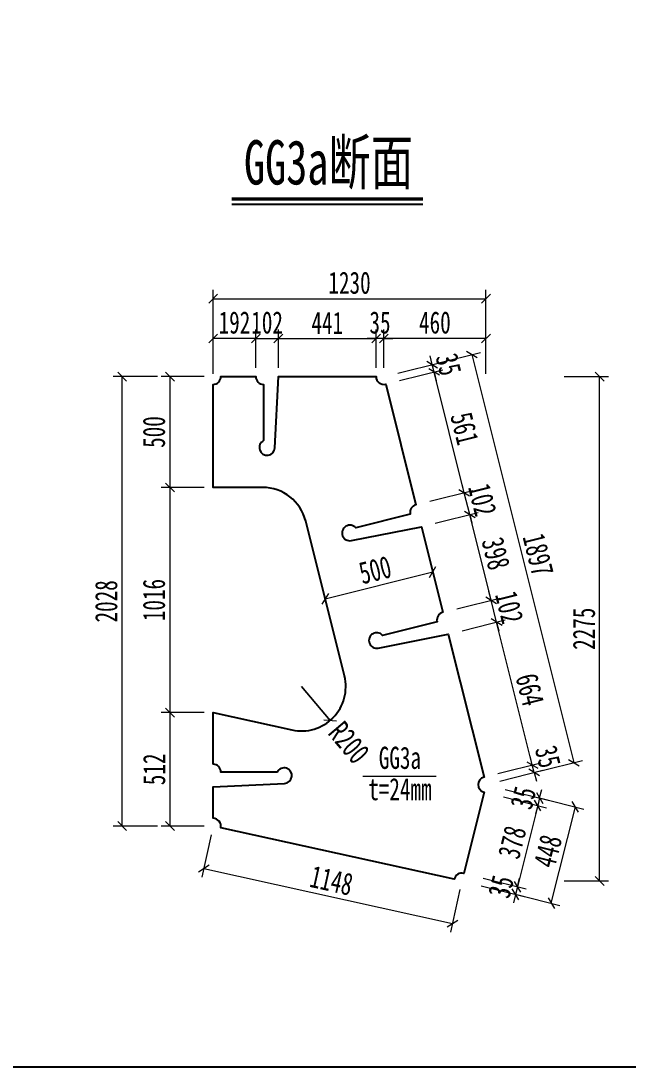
# Model space of a CAD drawing. Header units: millimetres. Extents: x -89049 to 410567, y -307459 to -100425.
# Drawn here: x 139548 to 142286, y -267986 to -263266 of the extents above; entities that cross this region are included whole.
import ezdxf
from ezdxf.enums import TextEntityAlignment as Align

# ---------------------------------------------------------------- set-up
doc = ezdxf.new("R2010")
doc.units = ezdxf.units.MM
doc.layers.get('Defpoints').update_dxf_attribs({"color": 8})
for name, color, linetype, lineweight in [('文字', 7, 'Continuous', 15), ('标注线及字体', 2, 'Continuous', 15), ('细实线', 4, 'Continuous', 15), ('钢板粗线', 1, 'Continuous', 25)]:
    doc.layers.add(name, color=color, linetype=linetype, lineweight=lineweight)
doc.styles.add('111', font='', dxfattribs={"width": 0.7})
doc.styles.add('BM_Dim', font='', dxfattribs={"width": 0.85})
doc.styles.get('111').set_extended_font_data('仿宋_GB2312')
doc.styles.get('BM_Dim').set_extended_font_data('仿宋_GB2312')
doc.dimstyles.new('200', dxfattribs={"dimscale": 0, "dimtxt": 2.5, "dimasz": 1, "dimexe": 1, "dimexo": 1, "dimgap": 0.6, "dimtad": 1, "dimdec": 0, "dimdsep": 46, "dimtxsty": '111', "dimblk": 'OBLIQUE', "dimcen": 0, "dimclrd": 4, "dimclre": 4, "dimclrt": 4, "dimadec": 1, "dimazin": 2, "dimtfac": 1, "dimtdec": 0, "dimtix": 1, "dimtmove": 2, "dimatfit": 3, "dimfxl": 4, "dimfxlon": 1, "dimtolj": 1, "dimlwd": -1, "dimlwe": -1, "dimarcsym": 0})

# ---------------------------------------------------------------- blocks, each defined once
blk = doc.blocks.new('_Oblique')
at = {"color": 0, "linetype": 'ByBlock', "lineweight": -2}
blk.add_line((-0.5, -0.5), (0.5, 0.5), dxfattribs=at)
blk = doc.blocks.new('*D4510')
at = {"layer": 'Defpoints', "color": 0, "transparency": 16777216}
for p in [(140414.8, -264698.9), (140607.1, -264870.8), (140414.8, -264923.1)]:
    blk.add_point(p, dxfattribs=at)
at = {"layer": '细实线', "color": 4, "transparency": 16777216}
for p, q in [((140414.8, -264858.9), (140414.8, -264658.9)), ((140607.1, -264698.9), (140414.8, -264698.9)), ((140607.1, -264830.8), (140607.1, -264658.9))]:
    blk.add_line(p, q, dxfattribs=at)
at = {"layer": '细实线', "color": 4, "transparency": 16777216, "xscale": 40, "yscale": 40, "zscale": 40, "rotation": 180}
blk.add_blockref('_Oblique', (140414.8, -264698.9), dxfattribs=at)
at = {"layer": '细实线', "color": 4, "transparency": 16777216, "xscale": 40, "yscale": 40, "zscale": 40}
blk.add_blockref('_Oblique', (140607.1, -264698.9), dxfattribs=at)
at = {"layer": '细实线', "color": 4, "transparency": 16777216, "insert": (140510.9, -264627.3), "char_height": 100, "attachment_point": 5, "style": '111'}
blk.add_mtext('\\A1;192', dxfattribs=at)
blk = doc.blocks.new('*D4511')
at = {"layer": 'Defpoints', "color": 0, "transparency": 16777216}
for p in [(140709.1, -264698.9), (140607.1, -264870.7), (140709.1, -264870.7)]:
    blk.add_point(p, dxfattribs=at)
at = {"layer": '细实线', "color": 4, "transparency": 16777216}
for p, q in [((140607.1, -264698.9), (140567.1, -264698.9)), ((140607.1, -264830.7), (140607.1, -264658.9)), ((140607.1, -264698.9), (140709.1, -264698.9)), ((140709.1, -264830.7), (140709.1, -264658.9)), ((140709.1, -264698.9), (140749.1, -264698.9))]:
    blk.add_line(p, q, dxfattribs=at)
at = {"layer": '细实线', "color": 4, "transparency": 16777216, "xscale": 40, "yscale": 40, "zscale": 40}
blk.add_blockref('_Oblique', (140607.1, -264698.9), dxfattribs=at)
at = {"layer": '细实线', "color": 4, "transparency": 16777216, "xscale": 40, "yscale": 40, "zscale": 40, "rotation": 180}
blk.add_blockref('_Oblique', (140709.1, -264698.9), dxfattribs=at)
at = {"layer": '细实线', "color": 4, "transparency": 16777216, "insert": (140658.1, -264627.3), "char_height": 100, "attachment_point": 5, "style": '111'}
blk.add_mtext('\\A1;102', dxfattribs=at)
blk = doc.blocks.new('*D4512')
at = {"layer": 'Defpoints', "color": 0, "transparency": 16777216}
for p in [(141149.7, -264698.9), (140709.1, -264870.8), (141149.7, -264870.8)]:
    blk.add_point(p, dxfattribs=at)
at = {"layer": '细实线', "color": 4, "transparency": 16777216}
for p, q in [((140709.1, -264830.8), (140709.1, -264658.9)), ((140709.1, -264698.9), (141149.7, -264698.9)), ((141149.7, -264830.8), (141149.7, -264658.9))]:
    blk.add_line(p, q, dxfattribs=at)
at = {"layer": '细实线', "color": 4, "transparency": 16777216, "xscale": 40, "yscale": 40, "zscale": 40, "rotation": 180}
blk.add_blockref('_Oblique', (140709.1, -264698.9), dxfattribs=at)
at = {"layer": '细实线', "color": 4, "transparency": 16777216, "xscale": 40, "yscale": 40, "zscale": 40}
blk.add_blockref('_Oblique', (141149.7, -264698.9), dxfattribs=at)
at = {"layer": '细实线', "color": 4, "transparency": 16777216, "insert": (140929.4, -264628.4), "char_height": 100, "attachment_point": 5, "style": '111'}
blk.add_mtext('\\A1;441', dxfattribs=at)
blk = doc.blocks.new('*D4513')
at = {"layer": 'Defpoints', "color": 0, "transparency": 16777216}
for p in [(141149.7, -264698.9), (141149.7, -264870.7), (141184.7, -264870.7)]:
    blk.add_point(p, dxfattribs=at)
at = {"layer": '细实线', "color": 4, "transparency": 16777216}
for p, q in [((141149.7, -264698.9), (141109.7, -264698.9)), ((141149.7, -264830.7), (141149.7, -264658.9)), ((141184.7, -264698.9), (141149.7, -264698.9)), ((141184.7, -264830.7), (141184.7, -264658.9)), ((141184.7, -264698.9), (141224.7, -264698.9))]:
    blk.add_line(p, q, dxfattribs=at)
at = {"layer": '细实线', "color": 4, "transparency": 16777216, "xscale": 40, "yscale": 40, "zscale": 40}
blk.add_blockref('_Oblique', (141149.7, -264698.9), dxfattribs=at)
at = {"layer": '细实线', "color": 4, "transparency": 16777216, "xscale": 40, "yscale": 40, "zscale": 40, "rotation": 180}
blk.add_blockref('_Oblique', (141184.7, -264698.9), dxfattribs=at)
at = {"layer": '细实线', "color": 4, "transparency": 16777216, "insert": (141167.2, -264627.3), "char_height": 100, "attachment_point": 5, "style": '111'}
blk.add_mtext('\\A1;35', dxfattribs=at)
blk = doc.blocks.new('*D4514')
at = {"layer": 'Defpoints', "color": 0, "transparency": 16777216}
for p in [(141644.8, -264519.5), (141644.8, -264853.1), (140414.8, -264923.1)]:
    blk.add_point(p, dxfattribs=at)
at = {"layer": '细实线', "color": 4, "transparency": 16777216}
for p, q in [((140414.8, -264679.5), (140414.8, -264479.5)), ((141644.8, -264679.5), (141644.8, -264479.5)), ((140414.8, -264519.5), (141644.8, -264519.5))]:
    blk.add_line(p, q, dxfattribs=at)
at = {"layer": '细实线', "color": 4, "transparency": 16777216, "xscale": 40, "yscale": 40, "zscale": 40, "rotation": 180}
blk.add_blockref('_Oblique', (140414.8, -264519.5), dxfattribs=at)
at = {"layer": '细实线', "color": 4, "transparency": 16777216, "xscale": 40, "yscale": 40, "zscale": 40}
blk.add_blockref('_Oblique', (141644.8, -264519.5), dxfattribs=at)
at = {"layer": '细实线', "color": 4, "transparency": 16777216, "insert": (141029.8, -264448), "char_height": 100, "attachment_point": 5, "style": '111'}
blk.add_mtext('\\A1;1230', dxfattribs=at)
blk = doc.blocks.new('*D4515')
at = {"layer": 'Defpoints', "color": 0, "transparency": 16777216}
for p in [(140414.8, -266898.5), (141536.1, -267145.8), (141493.8, -267337.6)]:
    blk.add_point(p, dxfattribs=at)
at = {"layer": '细实线', "color": 4, "transparency": 16777216}
for p, q in [((140406.2, -266937.6), (140363.9, -267129.4)), ((140372.5, -267090.4), (141493.8, -267337.6)), ((141527.5, -267184.9), (141485.2, -267376.7))]:
    blk.add_line(p, q, dxfattribs=at)
at = {"layer": '细实线', "color": 4, "transparency": 16777216, "xscale": 40, "yscale": 40, "zscale": 40}
for p, rotation in [((140372.5, -267090.4), 167.5641920417859), ((141493.8, -267337.6), 347.5641920417859)]:
    blk.add_blockref('_Oblique', p, dxfattribs=dict(at, rotation=rotation))
at = {"layer": '细实线', "color": 4, "transparency": 16777216, "insert": (140948.6, -267144.1), "char_height": 100, "attachment_point": 5, "rotation": 347.5642, "style": '111'}
blk.add_mtext('\\A1;1148', dxfattribs=at)
blk = doc.blocks.new('*D4516')
at = {"layer": 'Defpoints', "color": 0, "transparency": 16777216}
for p in [(141693.1, -265978.5), (141475.3, -266032.9), (141636.3, -266677.1)]:
    blk.add_point(p, dxfattribs=at)
at = {"layer": '细实线', "color": 4, "transparency": 16777216}
for p, q in [((141537.9, -266017.3), (141731.9, -265968.8)), ((141854.1, -266622.6), (141693.1, -265978.5)), ((141698.9, -266661.4), (141892.9, -266612.9))]:
    blk.add_line(p, q, dxfattribs=at)
at = {"layer": '细实线', "color": 4, "transparency": 16777216, "xscale": 40, "yscale": 40, "zscale": 40}
for p, rotation in [((141693.1, -265978.5), 104.0357949053787), ((141854.1, -266622.6), 284.0357949053787)]:
    blk.add_blockref('_Oblique', p, dxfattribs=dict(at, rotation=rotation))
at = {"layer": '细实线', "color": 4, "transparency": 16777216, "insert": (141843.1, -266283.2), "char_height": 100, "attachment_point": 5, "rotation": 284.0358, "style": '111'}
blk.add_mtext('\\A1;664', dxfattribs=at)
blk = doc.blocks.new('*D4517')
at = {"layer": 'Defpoints', "color": 0, "transparency": 16777216}
for p in [(141668.4, -265879.5), (141450.5, -265934), (141475.3, -266032.9)]:
    blk.add_point(p, dxfattribs=at)
at = {"layer": '细实线', "color": 4, "transparency": 16777216}
for p, q in [((141513.1, -265918.3), (141707.2, -265869.8)), ((141668.4, -265879.5), (141658.7, -265840.7)), ((141693.1, -265978.5), (141668.4, -265879.5)), ((141537.9, -266017.3), (141731.9, -265968.8)), ((141693.1, -265978.5), (141702.8, -266017.3))]:
    blk.add_line(p, q, dxfattribs=at)
at = {"layer": '细实线', "color": 4, "transparency": 16777216, "xscale": 40, "yscale": 40, "zscale": 40}
for p, rotation in [((141668.4, -265879.5), 284.0358325336415), ((141693.1, -265978.5), 104.0358325336415)]:
    blk.add_blockref('_Oblique', p, dxfattribs=dict(at, rotation=rotation))
at = {"layer": '细实线', "color": 4, "transparency": 16777216, "insert": (141750.2, -265911.6), "char_height": 100, "attachment_point": 5, "rotation": 284.0358, "style": '111'}
blk.add_mtext('\\A1;102', dxfattribs=at)
blk = doc.blocks.new('*D4518')
at = {"layer": 'Defpoints', "color": 0, "transparency": 16777216}
for p in [(141571.8, -265493.4), (141354, -265547.9), (141450.5, -265934)]:
    blk.add_point(p, dxfattribs=at)
at = {"layer": '细实线', "color": 4, "transparency": 16777216}
for p, q in [((141416.6, -265532.2), (141610.6, -265483.7)), ((141668.4, -265879.5), (141571.8, -265493.4)), ((141513.1, -265918.3), (141707.2, -265869.8))]:
    blk.add_line(p, q, dxfattribs=at)
at = {"layer": '细实线', "color": 4, "transparency": 16777216, "xscale": 40, "yscale": 40, "zscale": 40}
for p, rotation in [((141571.8, -265493.4), 104.0358325336421), ((141668.4, -265879.5), 284.035832533642)]:
    blk.add_blockref('_Oblique', p, dxfattribs=dict(at, rotation=rotation))
at = {"layer": '细实线', "color": 4, "transparency": 16777216, "insert": (141689.5, -265669.1), "char_height": 100, "attachment_point": 5, "rotation": 284.0358, "style": '111'}
blk.add_mtext('\\A1;398', dxfattribs=at)
blk = doc.blocks.new('*D4519')
at = {"layer": 'Defpoints', "color": 0, "transparency": 16777216}
for p in [(141547.1, -265394.4), (141329.3, -265448.9), (141354, -265547.9)]:
    blk.add_point(p, dxfattribs=at)
at = {"layer": '细实线', "color": 4, "transparency": 16777216}
for p, q in [((141547.1, -265394.4), (141537.4, -265355.6)), ((141391.9, -265433.3), (141585.9, -265384.7)), ((141571.8, -265493.4), (141547.1, -265394.4)), ((141416.6, -265532.2), (141610.6, -265483.7)), ((141571.8, -265493.4), (141581.5, -265532.2))]:
    blk.add_line(p, q, dxfattribs=at)
at = {"layer": '细实线', "color": 4, "transparency": 16777216, "xscale": 40, "yscale": 40, "zscale": 40}
for p, rotation in [((141547.1, -265394.4), 284.0358325336258), ((141571.8, -265493.4), 104.0358325336257)]:
    blk.add_blockref('_Oblique', p, dxfattribs=dict(at, rotation=rotation))
at = {"layer": '细实线', "color": 4, "transparency": 16777216, "insert": (141628.9, -265426.6), "char_height": 100, "attachment_point": 5, "rotation": 284.0358, "style": '111'}
blk.add_mtext('\\A1;102', dxfattribs=at)
blk = doc.blocks.new('*D4520')
at = {"layer": 'Defpoints', "color": 0, "transparency": 16777216}
for p in [(141411.1, -264850.2), (141193.2, -264904.7), (141329.3, -265448.9)]:
    blk.add_point(p, dxfattribs=at)
at = {"layer": '细实线', "color": 4, "transparency": 16777216}
for p, q in [((141255.8, -264889), (141449.9, -264840.5)), ((141547.1, -265394.4), (141411.1, -264850.2)), ((141391.9, -265433.2), (141585.9, -265384.7))]:
    blk.add_line(p, q, dxfattribs=at)
at = {"layer": '细实线', "color": 4, "transparency": 16777216, "xscale": 40, "yscale": 40, "zscale": 40}
for p, rotation in [((141411.1, -264850.2), 104.0375900888313), ((141547.1, -265394.4), 284.0375900888312)]:
    blk.add_blockref('_Oblique', p, dxfattribs=dict(at, rotation=rotation))
at = {"layer": '细实线', "color": 4, "transparency": 16777216, "insert": (141548.5, -265105), "char_height": 100, "attachment_point": 5, "rotation": 284.0376, "style": '111'}
blk.add_mtext('\\A1;561', dxfattribs=at)
blk = doc.blocks.new('*D4521')
at = {"layer": 'Defpoints', "color": 0, "transparency": 16777216}
for p in [(141402.6, -264816.3), (141184.7, -264870.6), (141193.2, -264904.7)]:
    blk.add_point(p, dxfattribs=at)
at = {"layer": '细实线', "color": 4, "transparency": 16777216}
for p, q in [((141402.6, -264816.3), (141392.9, -264777.5)), ((141247.3, -264855), (141441.4, -264806.7)), ((141255.8, -264889.1), (141449.9, -264840.7)), ((141411.1, -264850.4), (141402.6, -264816.3)), ((141411.1, -264850.4), (141420.7, -264889.2))]:
    blk.add_line(p, q, dxfattribs=at)
at = {"layer": '细实线', "color": 4, "transparency": 16777216, "xscale": 40, "yscale": 40, "zscale": 40}
for p, rotation in [((141402.6, -264816.3), 283.9963879387138), ((141411.1, -264850.4), 103.9963879387138)]:
    blk.add_blockref('_Oblique', p, dxfattribs=dict(at, rotation=rotation))
at = {"layer": '细实线', "color": 4, "transparency": 16777216, "insert": (141476.3, -264816), "char_height": 100, "attachment_point": 5, "rotation": 283.9964, "style": '111'}
blk.add_mtext('\\A1;35', dxfattribs=at)
blk = doc.blocks.new('*D4522')
at = {"layer": 'Defpoints', "color": 0, "transparency": 16777216}
for p in [(141184.7, -264870.6), (142041.1, -266612), (141644.8, -266711)]:
    blk.add_point(p, dxfattribs=at)
at = {"layer": '细实线', "color": 4, "transparency": 16777216}
for p, q in [((141425.8, -264810.4), (141619.8, -264761.9)), ((141581, -264771.6), (142041.1, -266612)), ((141885.9, -266650.8), (142079.9, -266602.3))]:
    blk.add_line(p, q, dxfattribs=at)
at = {"layer": '细实线', "color": 4, "transparency": 16777216, "xscale": 40, "yscale": 40, "zscale": 40}
for p, rotation in [((141581, -264771.6), 104.0356224750043), ((142041.1, -266612), 284.0356224750043)]:
    blk.add_blockref('_Oblique', p, dxfattribs=dict(at, rotation=rotation))
at = {"layer": '细实线', "color": 4, "transparency": 16777216, "insert": (141880.5, -265674.4), "char_height": 100, "attachment_point": 5, "rotation": 284.0356, "style": '111'}
blk.add_mtext('\\A1;1897', dxfattribs=at)
blk = doc.blocks.new('*D4523')
at = {"layer": 'Defpoints', "color": 0, "transparency": 16777216}
for p in [(141854.1, -266622.6), (141636.3, -266677.1), (141644.8, -266711)]:
    blk.add_point(p, dxfattribs=at)
at = {"layer": '细实线', "color": 4, "transparency": 16777216}
for p, q in [((141854.1, -266622.6), (141844.4, -266583.8)), ((141698.9, -266661.4), (141892.9, -266612.9)), ((141862.6, -266656.6), (141854.1, -266622.6)), ((141707.4, -266695.4), (141901.4, -266646.9)), ((141862.6, -266656.6), (141872.3, -266695.4))]:
    blk.add_line(p, q, dxfattribs=at)
at = {"layer": '细实线', "color": 4, "transparency": 16777216, "xscale": 40, "yscale": 40, "zscale": 40}
for p, rotation in [((141854.1, -266622.6), 284.0358325336503), ((141862.6, -266656.6), 104.0358325336503)]:
    blk.add_blockref('_Oblique', p, dxfattribs=dict(at, rotation=rotation))
at = {"layer": '细实线', "color": 4, "transparency": 16777216, "insert": (141924.3, -266585.5), "char_height": 100, "attachment_point": 5, "rotation": 284.0358, "style": '111'}
blk.add_mtext('\\A1;35', dxfattribs=at)
blk = doc.blocks.new('*D4524')
at = {"layer": 'Defpoints', "color": 0, "transparency": 16777216}
for p in [(141644.8, -266711.1), (141636.3, -266745.1), (141878.6, -266805.7)]:
    blk.add_point(p, dxfattribs=at)
at = {"layer": '细实线', "color": 4, "transparency": 16777216}
for p, q in [((141731.9, -266732.9), (141925.9, -266781.4)), ((141887.1, -266771.7), (141896.8, -266732.9)), ((141723.4, -266766.9), (141917.4, -266815.4)), ((141887.1, -266771.7), (141878.6, -266805.7)), ((141878.6, -266805.7), (141868.9, -266844.5))]:
    blk.add_line(p, q, dxfattribs=at)
at = {"layer": '细实线', "color": 4, "transparency": 16777216, "xscale": 40, "yscale": 40, "zscale": 40}
for p, rotation in [((141878.6, -266805.7), 75.96386631254585), ((141887.1, -266771.7), 255.9638663125459)]:
    blk.add_blockref('_Oblique', p, dxfattribs=dict(at, rotation=rotation))
at = {"layer": '细实线', "color": 4, "transparency": 16777216, "insert": (141813.4, -266771.3), "char_height": 100, "attachment_point": 5, "rotation": 75.9639, "style": '111'}
blk.add_mtext('\\A1;35', dxfattribs=at)
blk = doc.blocks.new('*D4525')
at = {"layer": 'Defpoints', "color": 0, "transparency": 16777216}
for p in [(141636.3, -266745.1), (141544.6, -267111.8), (141786.9, -267172.4)]:
    blk.add_point(p, dxfattribs=at)
at = {"layer": '细实线', "color": 4, "transparency": 16777216}
for p, q in [((141723.4, -266766.9), (141917.4, -266815.4)), ((141878.6, -266805.7), (141786.9, -267172.4)), ((141631.7, -267133.6), (141825.7, -267182.1))]:
    blk.add_line(p, q, dxfattribs=at)
at = {"layer": '细实线', "color": 4, "transparency": 16777216, "xscale": 40, "yscale": 40, "zscale": 40}
for p, rotation in [((141878.6, -266805.7), 75.96397622745728), ((141786.9, -267172.4), 255.9639762274573)]:
    blk.add_blockref('_Oblique', p, dxfattribs=dict(at, rotation=rotation))
at = {"layer": '细实线', "color": 4, "transparency": 16777216, "insert": (141763.3, -266971.7), "char_height": 100, "attachment_point": 5, "rotation": 75.964, "style": '111'}
blk.add_mtext('\\A1;378', dxfattribs=at)
blk = doc.blocks.new('*D4526')
at = {"layer": 'Defpoints', "color": 0, "transparency": 16777216}
for p in [(141544.6, -267111.8), (141536.1, -267145.8), (141778.4, -267206.4)]:
    blk.add_point(p, dxfattribs=at)
at = {"layer": '细实线', "color": 4, "transparency": 16777216}
for p, q in [((141631.7, -267133.6), (141825.7, -267182.1)), ((141786.9, -267172.4), (141796.6, -267133.6)), ((141623.2, -267167.6), (141817.2, -267216.1)), ((141778.4, -267206.4), (141768.7, -267245.2)), ((141786.9, -267172.4), (141778.4, -267206.4))]:
    blk.add_line(p, q, dxfattribs=at)
at = {"layer": '细实线', "color": 4, "transparency": 16777216, "xscale": 40, "yscale": 40, "zscale": 40}
for p, rotation in [((141786.9, -267172.4), 255.9639762274757), ((141778.4, -267206.4), 75.96397622747574)]:
    blk.add_blockref('_Oblique', p, dxfattribs=dict(at, rotation=rotation))
at = {"layer": '细实线', "color": 4, "transparency": 16777216, "insert": (141713.2, -267172), "char_height": 100, "attachment_point": 5, "rotation": 75.964, "style": '111'}
blk.add_mtext('\\A1;35', dxfattribs=at)
blk = doc.blocks.new('*D4527')
at = {"layer": 'Defpoints', "color": 0, "transparency": 16777216}
for p in [(141644.8, -266711.1), (142048.1, -266812), (141536.1, -267145.8)]:
    blk.add_point(p, dxfattribs=at)
at = {"layer": '细实线', "color": 4, "transparency": 16777216}
for p, q in [((141892.9, -266773.2), (142086.9, -266821.7)), ((141939.5, -267246.6), (142048.1, -266812)), ((141784.2, -267207.8), (141978.3, -267256.3))]:
    blk.add_line(p, q, dxfattribs=at)
at = {"layer": '细实线', "color": 4, "transparency": 16777216, "xscale": 40, "yscale": 40, "zscale": 40}
for p, rotation in [((142048.1, -266812), 75.96400202818525), ((141939.5, -267246.6), 255.9640020281853)]:
    blk.add_blockref('_Oblique', p, dxfattribs=dict(at, rotation=rotation))
at = {"layer": '细实线', "color": 4, "transparency": 16777216, "insert": (141924.4, -267011.9), "char_height": 100, "attachment_point": 5, "rotation": 75.964, "style": '111'}
blk.add_mtext('\\A1;448', dxfattribs=at)
blk = doc.blocks.new('*D4528')
at = {"layer": 'Defpoints', "color": 0, "transparency": 16777216}
for p in [(140414.8, -264870.8), (140219.8, -265370.8), (140396.1, -265370.8)]:
    blk.add_point(p, dxfattribs=at)
at = {"layer": '细实线', "color": 4, "transparency": 16777216}
for p, q in [((140374.8, -264870.8), (140179.8, -264870.8)), ((140219.8, -264870.8), (140219.8, -265370.8)), ((140356.1, -265370.8), (140179.8, -265370.8))]:
    blk.add_line(p, q, dxfattribs=at)
at = {"layer": '细实线', "color": 4, "transparency": 16777216, "xscale": 40, "yscale": 40, "zscale": 40}
for p, rotation in [((140219.8, -264870.8), 90), ((140219.8, -265370.8), 270)]:
    blk.add_blockref('_Oblique', p, dxfattribs=dict(at, rotation=rotation))
at = {"layer": '细实线', "color": 4, "transparency": 16777216, "insert": (140148.3, -265120.8), "char_height": 100, "attachment_point": 5, "rotation": 90, "style": '111'}
blk.add_mtext('\\A1;500', dxfattribs=at)
blk = doc.blocks.new('*D4529')
at = {"layer": 'Defpoints', "color": 0, "transparency": 16777216}
for p in [(140812.8, -266269.5), (140942.3, -266421.9)]:
    blk.add_point(p, dxfattribs=at)
at = {"layer": '细实线', "color": 4, "transparency": 16777216}
for p, q in [((140942.3, -266421.9), (140812.8, -266269.5)), ((140812.8, -266269.5), (140942.3, -266421.9))]:
    blk.add_line(p, q, dxfattribs=at)
blk.add_arc((140812.8, -266269.5), 200, 293.9141, 321.8259, dxfattribs=at)
at = {"layer": '细实线', "color": 4, "transparency": 16777216, "xscale": 40, "yscale": 40, "zscale": 40, "rotation": 310.347525663309}
blk.add_blockref('_Oblique', (140942.3, -266421.9), dxfattribs=at)
at = {"layer": '细实线', "color": 4, "transparency": 16777216, "insert": (141027.2, -266521.9), "char_height": 100, "attachment_point": 5, "rotation": 310.3475, "style": '111'}
blk.add_mtext('\\A1;R200', dxfattribs=at)
blk = doc.blocks.new('*D4530')
at = {"layer": 'Defpoints', "color": 0, "transparency": 16777216}
for p in [(141184.7, -264698.9), (141184.7, -264870.7), (141644.8, -266711.1)]:
    blk.add_point(p, dxfattribs=at)
at = {"layer": '细实线', "color": 4, "transparency": 16777216}
for p, q in [((141184.7, -264830.7), (141184.7, -264658.9)), ((141644.8, -264698.9), (141184.7, -264698.9)), ((141644.8, -264858.9), (141644.8, -264658.9))]:
    blk.add_line(p, q, dxfattribs=at)
at = {"layer": '细实线', "color": 4, "transparency": 16777216, "xscale": 40, "yscale": 40, "zscale": 40, "rotation": 180}
blk.add_blockref('_Oblique', (141184.7, -264698.9), dxfattribs=at)
at = {"layer": '细实线', "color": 4, "transparency": 16777216, "xscale": 40, "yscale": 40, "zscale": 40}
blk.add_blockref('_Oblique', (141644.8, -264698.9), dxfattribs=at)
at = {"layer": '细实线', "color": 4, "transparency": 16777216, "insert": (141414.7, -264627.3), "char_height": 100, "attachment_point": 5, "style": '111'}
blk.add_mtext('\\A1;460', dxfattribs=at)
blk = doc.blocks.new('*D4531')
at = {"layer": 'Defpoints', "color": 0, "transparency": 16777216}
for p in [(141184.7, -264870.8), (142157.7, -264870.8), (141536.1, -267145.8)]:
    blk.add_point(p, dxfattribs=at)
at = {"layer": '细实线', "color": 4, "transparency": 16777216}
for p, q in [((141997.7, -264870.8), (142197.7, -264870.8)), ((142157.7, -267145.8), (142157.7, -264870.8)), ((141997.7, -267145.8), (142197.7, -267145.8))]:
    blk.add_line(p, q, dxfattribs=at)
at = {"layer": '细实线', "color": 4, "transparency": 16777216, "xscale": 40, "yscale": 40, "zscale": 40}
for p, rotation in [((142157.7, -264870.8), 90), ((142157.7, -267145.8), 270)]:
    blk.add_blockref('_Oblique', p, dxfattribs=dict(at, rotation=rotation))
at = {"layer": '细实线', "color": 4, "transparency": 16777216, "insert": (142087.3, -266008.3), "char_height": 100, "attachment_point": 5, "rotation": 90, "style": '111'}
blk.add_mtext('\\A1;2275', dxfattribs=at)
blk = doc.blocks.new('*D4532')
at = {"layer": 'Defpoints', "color": 0, "transparency": 16777216}
for p in [(140414.8, -265370.8), (140219.8, -266386.5), (140414.8, -266386.5)]:
    blk.add_point(p, dxfattribs=at)
at = {"layer": '细实线', "color": 4, "transparency": 16777216}
for p, q in [((140374.8, -265370.8), (140179.8, -265370.8)), ((140219.8, -265370.8), (140219.8, -266386.5)), ((140374.8, -266386.5), (140179.8, -266386.5))]:
    blk.add_line(p, q, dxfattribs=at)
at = {"layer": '细实线', "color": 4, "transparency": 16777216, "xscale": 40, "yscale": 40, "zscale": 40}
for p, rotation in [((140219.8, -265370.8), 90), ((140219.8, -266386.5), 270)]:
    blk.add_blockref('_Oblique', p, dxfattribs=dict(at, rotation=rotation))
at = {"layer": '细实线', "color": 4, "transparency": 16777216, "insert": (140148.3, -265878.7), "char_height": 100, "attachment_point": 5, "rotation": 90, "style": '111'}
blk.add_mtext('\\A1;1016', dxfattribs=at)
blk = doc.blocks.new('*D4533')
at = {"layer": 'Defpoints', "color": 0, "transparency": 16777216}
for p in [(140414.8, -266386.5), (140219.8, -266898.5), (140414.8, -266898.5)]:
    blk.add_point(p, dxfattribs=at)
at = {"layer": '细实线', "color": 4, "transparency": 16777216}
for p, q in [((140374.8, -266386.5), (140179.8, -266386.5)), ((140219.8, -266386.5), (140219.8, -266898.5)), ((140374.8, -266898.5), (140179.8, -266898.5))]:
    blk.add_line(p, q, dxfattribs=at)
at = {"layer": '细实线', "color": 4, "transparency": 16777216, "xscale": 40, "yscale": 40, "zscale": 40}
for p, rotation in [((140219.8, -266386.5), 90), ((140219.8, -266898.5), 270)]:
    blk.add_blockref('_Oblique', p, dxfattribs=dict(at, rotation=rotation))
at = {"layer": '细实线', "color": 4, "transparency": 16777216, "insert": (140149.3, -266642.5), "char_height": 100, "attachment_point": 5, "rotation": 90, "style": '111'}
blk.add_mtext('\\A1;512', dxfattribs=at)
blk = doc.blocks.new('*D4534')
at = {"layer": 'Defpoints', "color": 0, "transparency": 16777216}
for p in [(140004.6, -264870.8), (140414.8, -264870.8), (140414.8, -266898.5)]:
    blk.add_point(p, dxfattribs=at)
at = {"layer": '细实线', "color": 4, "transparency": 16777216}
for p, q in [((140164.6, -264870.8), (139964.6, -264870.8)), ((140004.6, -266898.5), (140004.6, -264870.8)), ((140164.6, -266898.5), (139964.6, -266898.5))]:
    blk.add_line(p, q, dxfattribs=at)
at = {"layer": '细实线', "color": 4, "transparency": 16777216, "xscale": 40, "yscale": 40, "zscale": 40}
for p, rotation in [((140004.6, -264870.8), 90), ((140004.6, -266898.5), 270)]:
    blk.add_blockref('_Oblique', p, dxfattribs=dict(at, rotation=rotation))
at = {"layer": '细实线', "color": 4, "transparency": 16777216, "insert": (139933, -265884.7), "char_height": 100, "attachment_point": 5, "rotation": 90, "style": '111'}
blk.add_mtext('\\A1;2028', dxfattribs=at)
blk = doc.blocks.new('*D4535')
at = {"layer": 'Defpoints', "color": 0, "transparency": 16777216}
for p in [(141370.7, -265615), (140885.7, -265736.2), (141405, -265752.1)]:
    blk.add_point(p, dxfattribs=at)
at = {"layer": '细实线', "color": 4, "transparency": 16777216}
for p, q in [((141380.4, -265653.8), (141414.7, -265790.9)), ((140895.4, -265775), (140929.7, -265912.2)), ((140920, -265873.4), (141405, -265752.1))]:
    blk.add_line(p, q, dxfattribs=at)
at = {"layer": '细实线', "color": 4, "transparency": 16777216, "xscale": 40, "yscale": 40, "zscale": 40}
for p, rotation in [((141405, -265752.1), 14.03635852025418), ((140920, -265873.4), 194.0363585202541)]:
    blk.add_blockref('_Oblique', p, dxfattribs=dict(at, rotation=rotation))
at = {"layer": '细实线', "color": 4, "transparency": 16777216, "insert": (141145.1, -265743.3), "char_height": 100, "attachment_point": 5, "rotation": 14.0364, "style": '111'}
blk.add_mtext('\\A1;500', dxfattribs=at)

msp = doc.modelspace()

# ---------------------------------------------------------------- linework, layer by layer
at = {"color": 4}
msp.add_line((140498.7, -264093.4), (141360, -264093.4), dxfattribs=at)
at = {"color": 6, "const_width": 14.4}
msp.add_lwpolyline([(140497.7, -264069.4), (141360.5, -264069.4)], dxfattribs=at)
at = {"layer": 'Defpoints'}
msp.add_lwpolyline([(136773.4, -257753.6), (152173.4, -257753.6), (152173.4, -267985.6), (136773.4, -267985.6)], close=True, dxfattribs=at)
at = {"layer": '细实线'}
msp.add_line((141089.3, -266673.3), (141420, -266673.3), dxfattribs=at)
at = {"layer": '钢板粗线'}
msp.add_lwpolyline([(140414.8, -266619.9), (140414.8, -266386.5), (140769.8, -266464.8, 0.557005), (141006.9, -266221), (140832.2, -265522.3, 0.34415), (140638.2, -265370.8), (140414.8, -265370.8), (140414.8, -264905.8, 0.414214), (140449.8, -264870.8), (140607.1, -264870.8, 0.41409), (140642.1, -264905.8), (140642.1, -265159.7, 1.73098), (140693.1, -265192.6), (140709.1, -264870.8), (141149.7, -264870.8, 0.487929), (141193.2, -264904.8), (141329.3, -265449, 0.41393), (141303.8, -265491.4), (141057.5, -265553, 1.730969), (141038, -265610.4), (141354, -265548), (141450.5, -265934.1, 0.413969), (141425.1, -265976.5), (141178.8, -266038.1, 1.730969), (141159.2, -266095.5), (141475.3, -266033), (141636.3, -266677.2, 0.780777), (141636.3, -266745.1), (141544.6, -267111.8, 0.422418), (141501.9, -267138.3), (140449, -266906.1, 0.479312), (140414.8, -266863.5), (140414.8, -266721.9), (140736.5, -266705.8, 1.730969), (140703.7, -266654.8), (140449.8, -266654.8, 0.414015)], format="xyb", close=True, dxfattribs=at)

# ---------------------------------------------------------------- texts
at = {"layer": '文字', "style": 'BM_Dim', "width": 0.7}
for s, p in [('GG3a', (141256.9, -266670.4)), ('t=24mm', (141256.9, -266811.7))]:
    msp.add_text(s, height=100, dxfattribs=at).set_placement(p, align=Align.BOTTOM_CENTER)
at = {"layer": '标注线及字体', "style": '111', "width": 0.7}
msp.add_text('GG3a断面', height=200, dxfattribs=at).set_placement((140935.2, -263901), align=Align.MIDDLE)

# ---------------------------------------------------------------- dimensions: what is measured, and where the dimension line sits
at = {"layer": '细实线'}
for base, p1, p2, picture, middle in [((141644.8, -264519.5), (140414.8, -264923.1), (141644.8, -264853.1), '*D4514', (141029.8, -264448)), ((140709.1, -264698.9), (140607.1, -264870.7), (140709.1, -264870.7), '*D4511', (140658.1, -264627.3)), ((141149.7, -264698.9), (140709.1, -264870.8), (141149.7, -264870.8), '*D4512', (140929.4, -264628.4)), ((141184.7, -264698.9), (141644.8, -266711.1), (141184.7, -264870.7), '*D4530', (141414.7, -264627.3))]:
    dim = msp.add_linear_dim(base=base, p1=p1, p2=p2, dimstyle='200', override={"dimscale": 40, "dimblk": 'Oblique'}, dxfattribs=at)
    dim.commit()
    dim.dimension.update_dxf_attribs({"geometry": picture, "text_midpoint": middle})
for base, p1, p2, angle, picture, middle in [((140414.8, -264698.9), (140607.1, -264870.8), (140414.8, -264923.1), 180, '*D4510', (140510.9, -264627.3)), ((141149.7, -264698.9), (141184.7, -264870.7), (141149.7, -264870.7), 180, '*D4513', (141167.2, -264627.3)), ((140004.6, -264870.8), (140414.8, -266898.5), (140414.8, -264870.8), 90, '*D4534', (139933, -265884.7)), ((140219.8, -265370.8), (140414.8, -264870.8), (140396.1, -265370.8), 90, '*D4528', (140148.3, -265120.8)), ((142157.7, -264870.8), (141536.1, -267145.8), (141184.7, -264870.8), 90, '*D4531', (142087.3, -266008.3)), ((140219.8, -266386.5), (140414.8, -265370.8), (140414.8, -266386.5), 90, '*D4532', (140148.3, -265878.7)), ((140219.8, -266898.5), (140414.8, -266386.5), (140414.8, -266898.5), 90, '*D4533', (140149.3, -266642.5))]:
    dim = msp.add_linear_dim(base=base, p1=p1, p2=p2, angle=angle, dimstyle='200', override={"dimscale": 40, "dimblk": 'Oblique'}, dxfattribs=at)
    dim.commit()
    dim.dimension.update_dxf_attribs({"geometry": picture, "text_midpoint": middle})
for p1, p2, distance, picture, middle in [((141193.2, -264904.7), (141184.7, -264870.6), -224.5, '*D4521', (141476.3, -264816)), ((141184.7, -264870.6), (141644.8, -266711), 408.5, '*D4522', (141880.5, -265674.4)), ((141329.3, -265448.9), (141193.2, -264904.7), -224.6, '*D4520', (141548.5, -265105)), ((141354, -265547.9), (141329.3, -265448.9), -224.5, '*D4519', (141628.9, -265426.6)), ((141450.5, -265934), (141354, -265547.9), -224.5, '*D4518', (141689.5, -265669.1)), ((140885.7, -265736.2), (141370.7, -265615), -141.4, '*D4535', (141145.1, -265743.3)), ((141475.3, -266032.9), (141450.5, -265934), -224.5, '*D4517', (141750.2, -265911.6)), ((141636.3, -266677.1), (141475.3, -266032.9), -224.5, '*D4516', (141843.1, -266283.2)), ((141644.8, -266711.1), (141636.3, -266745.1), 249.8, '*D4524', (141813.4, -266771.3)), ((141536.1, -267145.8), (141644.8, -266711.1), -415.8, '*D4527', (141924.4, -267011.9)), ((141636.3, -266745.1), (141544.6, -267111.8), 249.8, '*D4525', (141763.3, -266971.7)), ((140414.8, -266898.5), (141536.1, -267145.8), -196.4, '*D4515', (140948.6, -267144.1)), ((141544.6, -267111.8), (141536.1, -267145.8), 249.8, '*D4526', (141713.2, -267172))]:
    dim = msp.add_aligned_dim(p1=p1, p2=p2, distance=distance, dimstyle='200', override={"dimscale": 40, "dimblk": 'Oblique'}, dxfattribs=at)
    dim.commit()
    dim.dimension.update_dxf_attribs({"geometry": picture, "text_midpoint": middle})
dim = msp.add_radius_dim(center=(140812.8, -266269.5), mpoint=(140942.3, -266421.9), dimstyle='200', override={"dimscale": 40, "dimblk": 'Oblique'}, dxfattribs=at)
dim.commit()
dim.dimension.update_dxf_attribs({"geometry": '*D4529', "text_midpoint": (141027.2, -266521.9), "dimtype": 164})
dim = msp.add_linear_dim(base=(141854.1, -266622.6), p1=(141644.8, -266711), p2=(141636.3, -266677.1), angle=104.0358, dimstyle='200', override={"dimscale": 40, "dimblk": 'Oblique'}, dxfattribs=at)
dim.commit()
dim.dimension.update_dxf_attribs({"geometry": '*D4523', "text_midpoint": (141924.3, -266585.5), "dimtype": 161})

doc.saveas('drawing.dxf')
